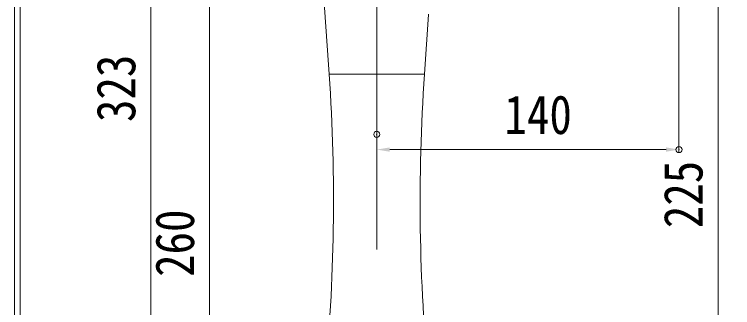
# Model space of a CAD drawing. Units: millimetres, scale not verified. Extents: x -973 to -442, y -383 to 383.
# Drawn here: x -972.9 to -641.1, y 0 to 135.7 of the extents above; entities that cross this region are included whole.
import ezdxf
from ezdxf.enums import TextEntityAlignment as Align

# ---------------------------------------------------------------- set-up
doc = ezdxf.new("R2010")
doc.units = ezdxf.units.MM
doc.header["$LTSCALE"] = 7
doc.header["$PDMODE"] = 32
doc.header["$PDSIZE"] = 2.8
doc.linetypes.add('USER1', pattern=[50.8, 31.75, -6.35, 6.35, -6.35])
for name, color, linetype, lineweight in [('0-0_0', 7, 'Continuous', 18), ('0-E_DEFAULT_1', 1, 'USER1', 18), ('1-4_ｴﾖﾊｵﾏﾟ', 3, 'Continuous', 18), ('1-5_02___PRT_ALL_AXES', 7, 'Continuous', 18)]:
    doc.layers.add(name, color=color, linetype=linetype, lineweight=lineweight)
doc.styles.add('ＭＳ ゴシック', font='')
doc.styles.get('ＭＳ ゴシック').set_extended_font_data('MS Gothic')

msp = doc.modelspace()

# ---------------------------------------------------------------- linework, layer by layer
at = {"layer": '0-0_0'}
msp.add_line((-783.422, 108.018), (-781.503, 135.672), dxfattribs=at)
msp.add_lwpolyline([(-972.904, 382.669), (-972.904, -382.669), (-442.019, -382.669), (-442.019, 382.669)], close=True, dxfattribs=at)
for points in [[(-970.21, 350.975), (-970.21, 379.974), (-970.21, -379.974), (-444.714, -379.974), (-444.714, 379.974), (-970.21, 379.974)], [(-781.503, 135.672), (-781.547, 135.788)]]:
    msp.add_lwpolyline(points, dxfattribs=at)
at = {"layer": '0-E_DEFAULT_1'}
msp.add_line((-805.46, 249.116), (-805.46, -129.289), dxfattribs=at)
at = {"layer": '1-4_ｴﾖﾊｵﾏﾟ'}
for p, q in [((-909.829, -56.419), (-909.829, 254.821)), ((-882.688, -56.919), (-882.688, 191.581)), ((-665.846, 160.789), (-665.846, 72.125)), ((-647.771, -56.419), (-647.771, 156.589)), ((-805.46, 78.364), (-805.46, 72.125)), ((-799.46, 73.125), (-671.846, 73.125))]:
    msp.add_line(p, q, dxfattribs=at)
at = {"layer": '1-4_ｴﾖﾊｵﾏﾟ', "color": 7}
for p in [(-805.46, 80.164), (-665.846, 73.125)]:
    msp.add_point(p, dxfattribs=at)
at = {"layer": '1-4_ｴﾖﾊｵﾏﾟ'}
for points in [[(-799.46, 74.125), (-799.46, 72.125), (-805.46, 73.125)], [(-671.846, 74.125), (-671.846, 72.125), (-665.846, 73.125)]]:
    msp.add_solid(points, dxfattribs=at)
at = {"layer": '1-5_02___PRT_ALL_AXES'}
for p, q in [((-827.498, 108.018), (-830.23, 147.408)), ((-783.422, 108.018), (-781.503, 135.672)), ((-827.498, 108.018), (-783.422, 108.018))]:
    msp.add_line(p, q, dxfattribs=at)
for centre, start, end in [((-1675.46, 49.193), 354.32293, 3.96835), ((64.54, 49.193), 176.03165, 185.67707)]:
    msp.add_arc(centre, 850, start, end, dxfattribs=at)

# ---------------------------------------------------------------- texts
at = {"layer": '1-4_ｴﾖﾊｵﾏﾟ', "color": 7, "style": 'ＭＳ ゴシック', "width": 0.85}
for s, p in [('323', (-911.629, 85.868)), ('225', (-649.571, 36.752)), ('260', (-884.488, 14.229))]:
    msp.add_text(s, height=17.96, rotation=90, dxfattribs=at).set_placement(p, align=Align.BOTTOM_LEFT)
msp.add_text('140', height=17.96, dxfattribs=at).set_placement((-746.486, 74.925), align=Align.BOTTOM_LEFT)

doc.saveas('drawing.dxf')
